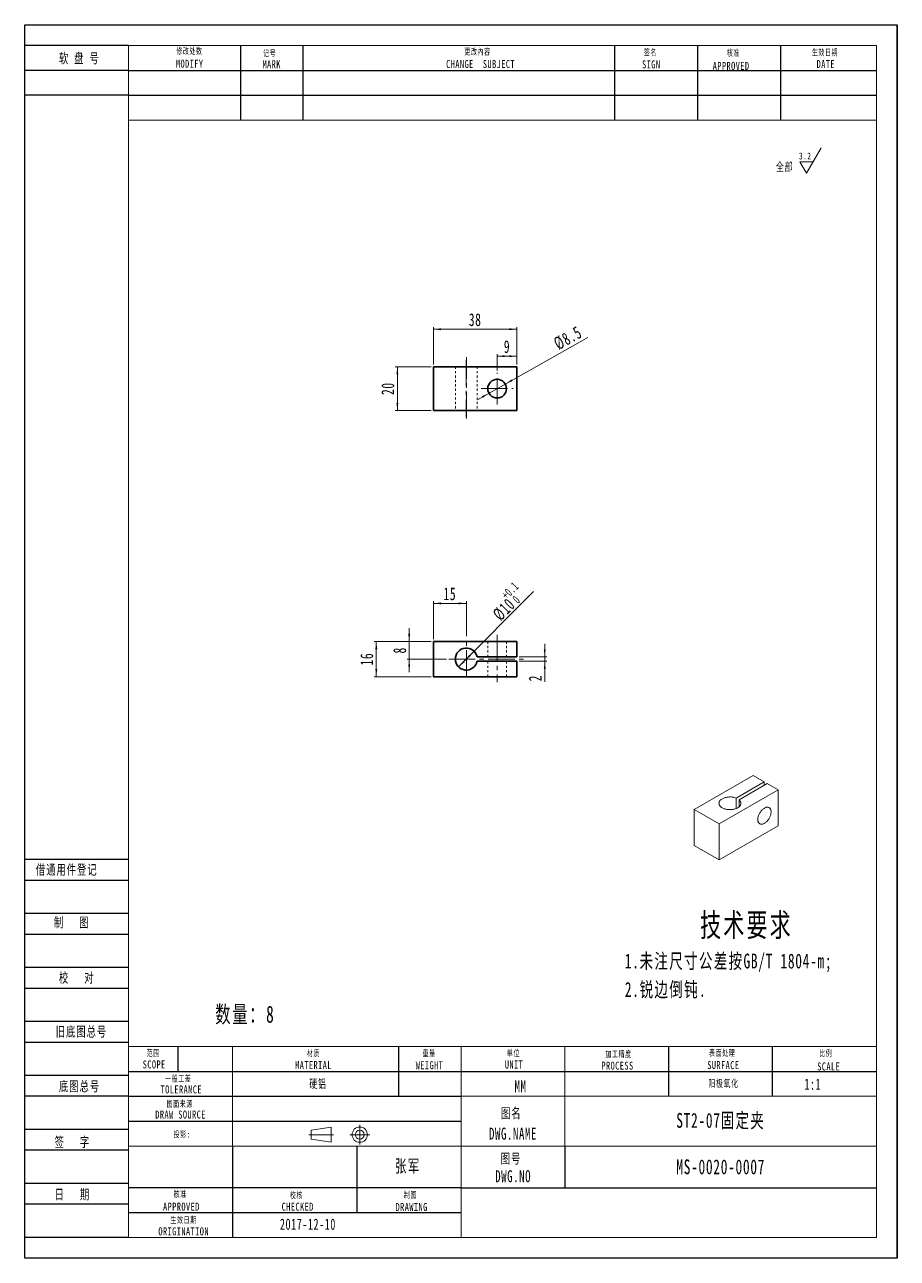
# Model space of a CAD drawing. Header units: millimetres. Extents: x 0 to 7581, y 0 to 561.
# Drawn here: x 1746 to 2143, y 0 to 561 of the extents above; entities that cross this region are included whole.
import ezdxf

# ---------------------------------------------------------------- set-up
doc = ezdxf.new("R2010")
doc.units = ezdxf.units.MM
for name, pattern in [('AD_LTYPE3 0 mm', [16, 11, -1, 1, -1, 1, -1]), ('AD_LTYPE6 0 mm', [12, 1, -1, 1, -1, 1, -1, 1, -1, 1, -1, 1, -1]), ('点画线', [18, 12, -2, 2, -2]), ('虚线', [2, 1, -1])]:
    doc.linetypes.add(name, pattern=pattern)
doc.layers.get('0').update_dxf_attribs({"lineweight": 35})
for name, color, linetype, lineweight in [('ACAD0', 7, 'Continuous', 0), ('ACADA-定位3-标高', 171, 'Continuous', 0), ('ACADA-构件3-柱砼', 9, 'Continuous', 0), ('ACADA-构件8-屋面', 7, 'Continuous', 0), ('EB0', 7, 'Continuous', 35), ('中心线层', 1, '点画线', 18), ('尺寸线层', 3, 'Continuous', 18), ('虚线层', 6, '虚线', 18)]:
    doc.layers.add(name, color=color, linetype=linetype, lineweight=lineweight)
doc.styles.add('标准', font='', dxfattribs={"width": 0.667})
doc.styles.get('标准').set_extended_font_data('宋体')
doc.dimstyles.new('标准', dxfattribs={"dimtxt": 5.779688, "dimasz": 3.5, "dimexe": 1, "dimexo": 1, "dimgap": 1.209086, "dimtad": 1, "dimdsep": 46, "dimtxsty": '标准', "dimblk": '_CAXARROW', "dimcen": 0, "dimdle": 6, "dimazin": 2, "dimtfac": 0.707107, "dimtdec": 3, "dimtmove": 0, "dimatfit": 3, "dimfxl": 1, "dimfrac": 2, "dimtolj": 1, "dimlwd": 18, "dimarcsym": 0})

# ---------------------------------------------------------------- blocks, each defined once
blk = doc.blocks.new('*X6')
at = {"layer": '尺寸线层', "linetype": 'Continuous', "lineweight": 18}
for p, q in [((6.49, -1.41), (13.14, 10.09)), ((3.48, 3.82), (9.51, 3.82)), ((6.49, -1.41), (3.48, 3.82))]:
    blk.add_line(p, q, dxfattribs=at)
at = {"layer": '尺寸线层', "linetype": 'Continuous', "lineweight": 18, "line_spacing_factor": 1.15057, "style": '标准'}
for s, insert, char_height, width, attachment_point in [('\\T1.1;3.2', (8.68, 6.41), 3.116, 6.8178, 6), ('\\T1.1;全部', (-3.47, 1.27), 3.853, 17.1639, 5)]:
    blk.add_mtext(s, dxfattribs=dict(at, insert=insert, char_height=char_height, width=width, attachment_point=attachment_point))
blk = doc.blocks.new('*X59')
at = {"layer": '尺寸线层', "linetype": 'Continuous', "lineweight": 18}
for points in [[(1931.69, 422.7), (1935.19, 423.14), (1935.19, 422.26)], [(1969.69, 422.7), (1966.19, 423.14), (1966.19, 422.26)]]:
    blk.add_hatch(color=0, dxfattribs=at).paths.add_polyline_path(points, flags=0)
at = {"layer": '尺寸线层', "color": 0, "linetype": 'Continuous', "lineweight": 18}
for p, q in [((1931.69, 406.67), (1931.69, 423.7)), ((1931.69, 422.7), (1969.69, 422.7)), ((1969.69, 406.67), (1969.69, 423.7))]:
    blk.add_line(p, q, dxfattribs=at)
at = {"layer": '尺寸线层', "color": 0, "linetype": 'Continuous', "lineweight": 18, "insert": (1950.69, 427.01), "char_height": 5.78, "width": 8.1534, "attachment_point": 5, "line_spacing_factor": 1.15057, "style": '标准'}
blk.add_mtext('\\T1.1;38', dxfattribs=at)
blk = doc.blocks.new('_CAXARROW')
blk.add_hatch(color=0).paths.add_polyline_path([(0, 0), (-1, 0.125), (-1, -0.125)], flags=0)
blk = doc.blocks.new('*X60')
at = {"layer": '尺寸线层', "linetype": 'Continuous', "lineweight": 18}
for points in [[(1915.32, 405.67), (1914.88, 402.17), (1915.75, 402.17)], [(1915.32, 385.67), (1914.88, 389.17), (1915.75, 389.17)]]:
    blk.add_hatch(color=0, dxfattribs=at).paths.add_polyline_path(points, flags=0)
at = {"layer": '尺寸线层', "color": 0, "linetype": 'Continuous', "lineweight": 18}
for p, q in [((1930.69, 405.67), (1914.32, 405.67)), ((1915.32, 385.67), (1915.32, 405.67)), ((1930.69, 385.67), (1914.32, 385.67))]:
    blk.add_line(p, q, dxfattribs=at)
at = {"layer": '尺寸线层', "color": 0, "linetype": 'Continuous', "lineweight": 18, "insert": (1911.01, 395.67), "char_height": 5.78, "width": 8.2177, "attachment_point": 5, "rotation": 90, "line_spacing_factor": 1.15057, "style": '标准'}
blk.add_mtext('\\T1.1;20', dxfattribs=at)
blk = doc.blocks.new('*X61')
at = {"layer": '尺寸线层', "linetype": 'Continuous', "lineweight": 18}
for points in [[(1960.69, 410.42), (1964.19, 410.86), (1964.19, 409.99)], [(1969.69, 410.42), (1966.19, 410.86), (1966.19, 409.99)]]:
    blk.add_hatch(color=0, dxfattribs=at).paths.add_polyline_path(points, flags=0)
at = {"layer": '尺寸线层', "color": 0, "linetype": 'Continuous', "lineweight": 18}
for p, q in [((1960.69, 403.92), (1960.69, 411.42)), ((1960.69, 410.42), (1969.69, 410.42)), ((1969.69, 406.67), (1969.69, 411.42))]:
    blk.add_line(p, q, dxfattribs=at)
at = {"layer": '尺寸线层', "color": 0, "linetype": 'Continuous', "lineweight": 18, "insert": (1965.19, 414.73), "char_height": 5.78, "width": 3.6623, "attachment_point": 5, "line_spacing_factor": 1.15057, "style": '标准'}
blk.add_mtext('\\T1.1;9', dxfattribs=at)
blk = doc.blocks.new('*X62')
at = {"layer": '尺寸线层', "linetype": 'Continuous', "lineweight": 18}
for points in [[(1964.4, 397.76), (1967.66, 399.09), (1967.23, 399.85)], [(1956.99, 393.59), (1954.15, 391.49), (1953.72, 392.26)]]:
    blk.add_hatch(color=0, dxfattribs=at).paths.add_polyline_path(points, flags=0)
at = {"layer": '尺寸线层', "color": 0, "linetype": 'Continuous', "lineweight": 18}
blk.add_line((2002, 418.89), (1951.76, 390.65), dxfattribs=at)
at = {"layer": '尺寸线层', "color": 0, "linetype": 'Continuous', "lineweight": 18, "insert": (1992.87, 418.7), "char_height": 5.7797, "width": 22.04, "attachment_point": 5, "rotation": 29.3355, "line_spacing_factor": 1.15057, "style": '标准'}
blk.add_mtext('\\T1.1;%%C8.5', dxfattribs=at)
blk = doc.blocks.new('*X63')
at = {"layer": '尺寸线层', "linetype": 'Continuous', "lineweight": 18}
for points in [[(1905.74, 280.63), (1905.3, 277.13), (1906.18, 277.13)], [(1905.74, 264.63), (1905.3, 268.13), (1906.18, 268.13)]]:
    blk.add_hatch(color=0, dxfattribs=at).paths.add_polyline_path(points, flags=0)
at = {"layer": '尺寸线层', "color": 0, "linetype": 'Continuous', "lineweight": 18}
for p, q in [((1930.69, 280.63), (1904.74, 280.63)), ((1905.74, 264.63), (1905.74, 280.63)), ((1930.69, 264.63), (1904.74, 264.63))]:
    blk.add_line(p, q, dxfattribs=at)
at = {"layer": '尺寸线层', "color": 0, "linetype": 'Continuous', "lineweight": 18, "insert": (1901.43, 272.63), "char_height": 5.78, "width": 8.1856, "attachment_point": 5, "rotation": 90, "line_spacing_factor": 1.15057, "style": '标准'}
blk.add_mtext('\\T1.1;16', dxfattribs=at)
blk = doc.blocks.new('*X64')
at = {"layer": '尺寸线层', "linetype": 'Continuous', "lineweight": 18}
for points in [[(1920.71, 280.63), (1920.27, 284.13), (1921.15, 284.13)], [(1920.71, 272.63), (1920.27, 269.13), (1921.15, 269.13)]]:
    blk.add_hatch(color=0, dxfattribs=at).paths.add_polyline_path(points, flags=0)
at = {"layer": '尺寸线层', "color": 0, "linetype": 'Continuous', "lineweight": 18}
for p, q in [((1920.71, 266.63), (1920.71, 286.63)), ((1930.69, 280.63), (1919.71, 280.63)), ((1937.69, 272.63), (1919.71, 272.63))]:
    blk.add_line(p, q, dxfattribs=at)
at = {"layer": '尺寸线层', "color": 0, "linetype": 'Continuous', "lineweight": 18, "insert": (1916.4, 276.63), "char_height": 5.78, "width": 3.6302, "attachment_point": 5, "rotation": 90, "line_spacing_factor": 1.15057, "style": '标准'}
blk.add_mtext('\\T1.1;8', dxfattribs=at)
blk = doc.blocks.new('*X65')
at = {"layer": '尺寸线层', "linetype": 'Continuous', "lineweight": 18}
for points in [[(1931.69, 297.98), (1935.19, 298.42), (1935.19, 297.54)], [(1946.69, 297.98), (1943.19, 298.42), (1943.19, 297.54)]]:
    blk.add_hatch(color=0, dxfattribs=at).paths.add_polyline_path(points, flags=0)
at = {"layer": '尺寸线层', "color": 0, "linetype": 'Continuous', "lineweight": 18}
for p, q in [((1931.69, 281.63), (1931.69, 298.98)), ((1931.69, 297.98), (1946.69, 297.98)), ((1946.69, 283.11), (1946.69, 298.98))]:
    blk.add_line(p, q, dxfattribs=at)
at = {"layer": '尺寸线层', "color": 0, "linetype": 'Continuous', "lineweight": 18, "insert": (1939.19, 302.29), "char_height": 5.78, "width": 8.1213, "attachment_point": 5, "line_spacing_factor": 1.15057, "style": '标准'}
blk.add_mtext('\\T1.1;15', dxfattribs=at)
blk = doc.blocks.new('*X67')
at = {"color": 0, "char_height": 5.7797, "attachment_point": 1, "rotation": 45.229, "line_spacing_factor": 1.15057, "style": '标准'}
for s, insert, width in [('\\T1.1;{\\H0.707107x;+0.1}', (1962.25, 302.42), 16.6706), ('\\T1.1;%%C10', (1958.15, 293.75), 35.5769), ('\\T1.1;{\\H0.707107x;0}', (1967.23, 300.5), 16.6706)]:
    blk.add_mtext(s, dxfattribs=dict(at, insert=insert, width=width))
blk = doc.blocks.new('*X66')
at = {"layer": '尺寸线层', "linetype": 'Continuous', "lineweight": 18}
for points in [[(1950.21, 276.18), (1948.06, 273.39), (1947.44, 274)], [(1943.17, 269.08), (1945.95, 271.26), (1945.32, 271.87)]]:
    blk.add_hatch(color=0, dxfattribs=at).paths.add_polyline_path(points, flags=0)
at = {"layer": '尺寸线层', "color": 0, "linetype": 'Continuous', "lineweight": 18}
blk.add_line((1977.24, 303.42), (1943.17, 269.08), dxfattribs=at)
blk.add_blockref('*X67', (0, 0), dxfattribs=at)
blk = doc.blocks.new('*X82')
at = {"layer": '尺寸线层', "linetype": 'Continuous', "lineweight": 18}
for points in [[(1982.34, 273.63), (1981.91, 277.13), (1982.78, 277.13)], [(1982.34, 271.63), (1981.91, 268.13), (1982.78, 268.13)]]:
    blk.add_hatch(color=0, dxfattribs=at).paths.add_polyline_path(points, flags=0)
at = {"layer": '尺寸线层', "color": 0, "linetype": 'Continuous', "lineweight": 18}
for p, q in [((1982.34, 262.29), (1982.34, 279.63)), ((1970.69, 273.63), (1983.34, 273.63)), ((1970.69, 271.63), (1983.34, 271.63))]:
    blk.add_line(p, q, dxfattribs=at)
at = {"layer": '尺寸线层', "color": 0, "linetype": 'Continuous', "lineweight": 18, "insert": (1978.03, 263.96), "char_height": 5.78, "width": 3.598, "attachment_point": 5, "rotation": 90, "line_spacing_factor": 1.15057, "style": '标准'}
blk.add_mtext('\\T1.1;2', dxfattribs=at)

msp = doc.modelspace()

# ---------------------------------------------------------------- linework, layer by layer
at = {"layer": 'ACAD0', "linetype": 'Continuous', "lineweight": 0}
for p, q in [((1793.079, 9.449), (1793.079, 551.825)), ((1793.079, 551.825), (2133.245, 551.825)), ((2133.245, 551.825), (2133.245, 9.449)), ((1793.079, 517.809), (2133.245, 517.809)), ((1793.079, 96.38), (2133.245, 96.38)), ((1840.324, 51.025), (1840.324, 96.38)), ((1944.264, 9.449), (1944.264, 96.38)), ((1991.509, 51.025), (1991.509, 96.38)), ((1944.264, 73.703), (2133.245, 73.703)), ((1793.079, 51.025), (2133.245, 51.025)), ((1793.079, 9.449), (2133.245, 9.449))]:
    msp.add_line(p, q, dxfattribs=at)
at = {"layer": 'ACAD0', "color": 7, "linetype": 'AD_LTYPE6 0 mm', "lineweight": 0}
msp.add_line((1964.658, 280.631), (1957.058, 280.631), dxfattribs=at)
at = {"layer": 'ACAD0', "color": 7, "linetype": 'Continuous', "lineweight": 15}
for p, q in [((2077.2, 219.679), (2050.33, 204.168)), ((2082.149, 216.822), (2077.2, 219.679)), ((2069.35, 209.433), (2082.149, 216.822)), ((2083.564, 216.005), (2070.764, 208.617)), ((2082.149, 216.822), (2082.149, 215.189)), ((2088.513, 213.148), (2083.564, 216.005)), ((2061.643, 197.636), (2088.513, 213.148)), ((2069.35, 209.433), (2069.35, 204.617)), ((2070.764, 208.617), (2070.764, 205.433)), ((2088.513, 213.148), (2088.513, 196.817)), ((2050.33, 204.168), (2050.33, 187.837)), ((2050.33, 204.168), (2061.643, 197.636)), ((2061.643, 197.636), (2061.643, 181.305)), ((2061.643, 181.305), (2088.513, 196.817)), ((2050.33, 187.837), (2061.643, 181.305))]:
    msp.add_line(p, q, dxfattribs=at)
for points in [[(2070.764, 208.617), (2070.97, 208.42), (2071.148, 208.215), (2071.297, 208.003), (2071.417, 207.784), (2071.506, 207.561), (2071.564, 207.334), (2071.591, 207.105), (2071.586, 206.876), (2071.55, 206.648), (2071.483, 206.422), (2071.384, 206.199), (2071.256, 205.982), (2071.097, 205.772), (2070.911, 205.57), (2070.697, 205.376), (2070.458, 205.193), (2070.193, 205.022), (2069.907, 204.863), (2069.599, 204.718), (2069.272, 204.588), (2068.929, 204.473), (2068.57, 204.374), (2068.2, 204.292), (2067.819, 204.227), (2067.43, 204.179), (2067.036, 204.15), (2066.639, 204.139), (2066.242, 204.146), (2065.848, 204.171), (2065.457, 204.214), (2065.074, 204.275), (2064.701, 204.353), (2064.34, 204.448), (2063.992, 204.56), (2063.662, 204.687), (2063.349, 204.828), (2063.058, 204.984), (2062.788, 205.152), (2062.543, 205.333), (2062.323, 205.524), (2062.13, 205.724), (2061.965, 205.933), (2061.829, 206.148), (2061.724, 206.369), (2061.649, 206.595), (2061.605, 206.823), (2061.593, 207.052), (2061.613, 207.281), (2061.664, 207.508), (2061.746, 207.733), (2061.858, 207.952), (2062.001, 208.167), (2062.172, 208.373), (2062.372, 208.572), (2062.598, 208.76), (2062.849, 208.938), (2063.124, 209.103), (2063.42, 209.256), (2063.737, 209.394), (2064.072, 209.518), (2064.423, 209.625), (2064.787, 209.717), (2065.163, 209.791), (2065.548, 209.848), (2065.939, 209.887), (2066.335, 209.908), (2066.732, 209.91), (2067.128, 209.895), (2067.521, 209.861), (2067.908, 209.81), (2068.287, 209.741), (2068.655, 209.655), (2069.01, 209.552), (2069.35, 209.433)], [(2085.273, 203.112), (2085.261, 203.404), (2085.228, 203.681), (2085.173, 203.94), (2085.096, 204.181), (2084.999, 204.401), (2084.881, 204.599), (2084.743, 204.773), (2084.588, 204.922), (2084.415, 205.044), (2084.226, 205.139), (2084.023, 205.207), (2083.807, 205.246), (2083.58, 205.256), (2083.342, 205.238), (2083.097, 205.191), (2082.846, 205.116), (2082.59, 205.013), (2082.332, 204.884), (2082.074, 204.728), (2081.816, 204.548), (2081.563, 204.344), (2081.314, 204.118), (2081.073, 203.872), (2080.84, 203.607), (2080.618, 203.326), (2080.408, 203.03), (2080.212, 202.722), (2080.031, 202.404), (2079.867, 202.079), (2079.72, 201.748), (2079.593, 201.415), (2079.485, 201.081), (2079.398, 200.75), (2079.332, 200.423), (2079.287, 200.103), (2079.265, 199.793), (2079.265, 199.494), (2079.287, 199.21), (2079.332, 198.941), (2079.398, 198.69), (2079.485, 198.46), (2079.593, 198.251), (2079.72, 198.065), (2079.867, 197.903), (2080.031, 197.768), (2080.212, 197.659), (2080.408, 197.577), (2080.618, 197.524), (2080.84, 197.499), (2081.073, 197.503), (2081.314, 197.536), (2081.563, 197.597), (2081.816, 197.686), (2082.074, 197.802), (2082.332, 197.945), (2082.59, 198.113), (2082.846, 198.305), (2083.097, 198.52), (2083.342, 198.757), (2083.58, 199.012), (2083.807, 199.286), (2084.023, 199.574), (2084.226, 199.876), (2084.415, 200.189), (2084.588, 200.511), (2084.743, 200.84), (2084.881, 201.172), (2084.999, 201.506), (2085.096, 201.839), (2085.173, 202.168), (2085.228, 202.492), (2085.261, 202.807), (2085.273, 203.112)]]:
    msp.add_lwpolyline(points, dxfattribs=at)
at = {"layer": 'ACADA-构件3-柱砼', "linetype": 'ByBlock', "lineweight": -2, "ltscale": 0.2}
for p, q in [((1745.833, 0), (1745.833, 561.274)), ((1745.833, 561.274), (2142.694, 561.274)), ((2142.694, 0), (2142.694, 561.274)), ((2142.694, 561.274), (2142.694, 0)), ((1793.079, 551.825), (1745.833, 551.825)), ((1844.104, 517.809), (1844.104, 551.825)), ((1872.451, 517.809), (1872.451, 551.825)), ((2014.187, 517.809), (2014.187, 551.825)), ((2051.983, 517.809), (2051.983, 551.825)), ((2089.779, 517.809), (2089.779, 551.825)), ((1793.079, 540.486), (1745.833, 540.486)), ((1793.079, 540.486), (2133.245, 540.486)), ((1793.079, 529.148), (1745.833, 529.148)), ((1793.079, 529.148), (2133.245, 529.148)), ((1793.079, 181.422), (1745.833, 181.422)), ((1793.079, 171.973), (1745.833, 171.973)), ((1793.079, 156.854), (1745.833, 156.854)), ((1793.079, 147.405), (1745.833, 147.405)), ((1793.079, 132.287), (1745.833, 132.287)), ((1793.079, 122.838), (1745.833, 122.838)), ((1793.079, 107.719), (1745.833, 107.719)), ((1793.079, 98.27), (1745.833, 98.27)), ((1815.495, 96.401), (1815.495, 85.042)), ((1915.916, 73.703), (1915.916, 96.38)), ((2038.754, 73.703), (2038.754, 96.38)), ((2086, 73.703), (2086, 96.38)), ((1793.079, 85.042), (2133.245, 85.042)), ((1793.079, 83.152), (1745.833, 83.152)), ((1793.079, 73.703), (1745.833, 73.703)), ((1793.079, 73.703), (1944.264, 73.703)), ((1793.079, 62.364), (1944.264, 62.364)), ((1793.079, 58.584), (1745.833, 58.584)), ((1840.324, 51.025), (1840.324, 9.449)), ((1897.018, 20.788), (1897.018, 51.025)), ((1991.509, 51.025), (1991.509, 32.127)), ((1793.079, 49.135), (1745.833, 49.135)), ((1793.079, 34.017), (1745.833, 34.017)), ((1944.264, 32.127), (1793.079, 32.127)), ((1944.264, 32.127), (2133.245, 32.127)), ((1793.079, 24.568), (1745.833, 24.568)), ((1793.079, 20.788), (1944.264, 20.788)), ((1793.079, 9.449), (1745.833, 9.449)), ((2142.694, 0), (1745.833, 0))]:
    msp.add_line(p, q, dxfattribs=at)
at = {"layer": 'ACADA-构件8-屋面', "linetype": 'Continuous', "lineweight": 18}
for p, q in [((1875.04, 56.261), (1886.269, 56.261)), ((1876.102, 58.243), (1885.207, 59.748)), ((1876.102, 58.243), (1876.102, 54.28)), ((1885.207, 59.748), (1885.207, 52.775)), ((1893.661, 56.261), (1902.757, 56.261)), ((1898.209, 51.713), (1898.209, 60.81)), ((1876.102, 54.28), (1885.207, 52.775))]:
    msp.add_line(p, q, dxfattribs=at)
for radius in [3.487, 1.981]:
    msp.add_circle((1898.209, 56.261), radius, dxfattribs=at)
at = {"layer": 'EB0'}
for p, q in [((1931.691, 405.673), (1969.691, 405.673)), ((1931.691, 405.673), (1931.691, 385.673)), ((1969.691, 405.673), (1969.691, 385.673)), ((1931.691, 385.673), (1969.691, 385.673)), ((1969.691, 280.631), (1931.691, 280.631)), ((1931.691, 280.631), (1931.691, 264.631)), ((1969.691, 273.631), (1969.691, 280.631)), ((1951.59, 273.631), (1969.691, 273.631)), ((1969.691, 271.631), (1951.59, 271.631)), ((1969.691, 264.631), (1969.691, 271.631)), ((1931.691, 264.631), (1969.691, 264.631))]:
    msp.add_line(p, q, dxfattribs=at)
msp.add_circle((1960.691, 395.673), 4.25, dxfattribs=at)
msp.add_arc((1946.691, 272.631), 5, 11.53696, 348.46304, dxfattribs=at)
at = {"layer": '中心线层', "linetype": '点画线', "lineweight": 18}
for p, q in [((1946.691, 382.114), (1946.691, 409.991)), ((1946.64, 408.673), (1946.64, 382.673)), ((1960.691, 388.423), (1960.691, 402.923)), ((1953.441, 395.673), (1967.941, 395.673)), ((1960.691, 283.631), (1960.691, 262.061)), ((1946.691, 264.631), (1946.691, 280.631)), ((1938.691, 272.631), (1973.312, 272.631))]:
    msp.add_line(p, q, dxfattribs=at)
at = {"layer": '虚线层', "color": 6, "linetype": '虚线', "lineweight": 18}
for p, q in [((1941.691, 405.673), (1941.691, 385.673)), ((1951.59, 405.673), (1951.59, 385.673)), ((1956.441, 280.631), (1956.441, 273.631)), ((1964.941, 280.631), (1964.941, 273.631)), ((1956.441, 271.631), (1956.441, 264.631)), ((1964.941, 271.631), (1964.941, 264.631))]:
    msp.add_line(p, q, dxfattribs=at)

# ---------------------------------------------------------------- block references
at = {"layer": 'ACAD0'}
msp.add_blockref('*X6', (2094.906, 495.092), dxfattribs=at)

# ---------------------------------------------------------------- texts
at = {"layer": 'ACADA-定位3-标高', "linetype": 'Continuous', "lineweight": 18, "line_spacing_factor": 1.15057, "style": '标准'}
for s, insert, char_height, width, attachment_point in [('\\T1.1;数量：8', (1832.458, 106.331), 7.7149, 39.4258, 7), ('\\T1.1;ST2-07固定夹', (2062.377, 62.364), 6.74297, 141.73595, 5), ('\\T1.1;MS-0020-0007', (2062.377, 41.576), 6.74297, 141.73595, 5), ('\\T1.1;2017-12-10', (1861.913, 12.895), 5.09884, 39.173, 7)]:
    msp.add_mtext(s, dxfattribs=dict(at, insert=insert, char_height=char_height, width=width, attachment_point=attachment_point))
at = {"layer": 'ACADA-定位3-标高', "linetype": 'AD_LTYPE3 0 mm', "lineweight": 0, "insert": (2100.419, 76.59), "char_height": 5.0972, "width": 10.86809, "attachment_point": 7, "line_spacing_factor": 1.15057, "style": '标准'}
msp.add_mtext('\\T1.1;1:1', dxfattribs=at)
at = {"layer": 'ACADA-构件8-屋面', "linetype": 'Continuous', "lineweight": 18, "line_spacing_factor": 1.15057, "style": '标准'}
for s, insert, char_height, width, attachment_point in [('\\T1.1;修改处数', (1820.76, 549.114), 2.9127, 20.72747, 5), ('\\T1.1;记号', (1857.236, 548.116), 2.9127, 14.51074, 5), ('\\T1.1;更改內容', (1951.806, 548.856), 2.9127, 39.39579, 5), ('\\T1.1;签名', (2030.402, 548.521), 2.9127, 14.51074, 5), ('\\T1.1;核准', (2068.131, 548.266), 2.9127, 18.65925, 5), ('\\T1.1;生效日期', (2109.81, 548.518), 2.9127, 16.57895, 5), ('\\T1.1;软 盘 号', (1761.416, 548.285), 4.55105, 24.99156, 1), ('\\T1.1;MODIFY', (1820.863, 543.49), 3.64084, 16.59104, 5), ('\\T1.1;MARK', (1858.145, 543.267), 3.6408, 12.44253, 5), ('\\T1.1;CHANGE  SUBJECT', (1953.161, 543.344), 3.64084, 35.25937, 5), ('\\T1.1;SIGN', (2030.787, 543.177), 3.6408, 12.44253, 5), ('\\T1.1;DATE', (2110.177, 543.344), 3.6408, 12.44253, 5), ('\\T1.1;APPROVED', (2067.097, 542.467), 3.64084, 16.59104, 5), ('\\T1.1;借通用件登记', (1750.93, 179.11), 4.55105, 42.94074, 1), ('\\T1.1;制   图', (1759.124, 155.128), 4.55105, 24.99156, 1), ('\\T1.1;校   对', (1761.416, 129.942), 4.55105, 24.99156, 1), ('\\T1.1;旧底图总号', (1759.952, 105.419), 4.55105, 71.28793, 1), ('\\T1.1;SCOPE', (1804.73, 88.179), 3.64084, 10.49631, 5), ('\\T1.1;范围', (1804.335, 93.271), 2.9127, 9.1903, 5), ('\\T1.1;材质', (1877.178, 93.143), 2.9127, 15.00191, 5), ('\\T1.1;重量', (1929.758, 93.156), 2.9127, 16.93912, 5), ('\\T1.1;UNIT', (1968.363, 88.156), 3.6408, 11.00889, 5), ('\\T1.1;单位', (1968.141, 93.24), 2.9127, 13.06471, 5), ('\\T1.1;加工精度', (2015.908, 92.758), 2.9127, 18.38439, 5), ('\\T1.1;表面处理', (2063.045, 93.309), 2.9127, 18.38439, 5), ('\\T1.1;比例', (2110.146, 93.184), 2.9127, 16.69126, 5), ('\\T1.1;MATERIAL', (1877.186, 87.895), 3.64084, 15.39209, 5), ('\\T1.1;WEIGHT', (1929.933, 87.823), 3.64084, 15.29033, 5), ('\\T1.1;PROCESS', (2015.429, 87.631), 3.64084, 14.67599, 5), ('\\T1.1;SURFACE', (2063.557, 87.889), 3.64084, 14.57424, 5), ('\\T1.1;SCALE', (2111.49, 87.266), 3.64084, 15.13391, 5), ('\\T1.1;底图总号', (1761.416, 80.562), 4.5511, 24.99156, 1), ('\\T1.1;TOLERANCE', (1817.041, 76.814), 3.64084, 18.44864, 5), ('\\T1.1;一般工差', (1815.656, 81.591), 2.9127, 20.32159, 5), ('\\T1.1;   MM', (1967.25, 78.184), 5.46126, 22.34339, 5), ('\\T1.1;图面来源', (1816.347, 70.151), 2.9127, 24.196, 5), ('\\T1.1;图名', (1967.117, 65.83), 4.5511, 13.78546, 5), ('\\T1.1;投影:', (1817.407, 56.283), 2.9127, 108.913, 5), ('\\T1.1;签   字', (1759.435, 55.194), 4.55105, 24.99156, 1), ('\\T1.1;张军', (1920.047, 41.665), 5.772, 75.59251, 5), ('\\T1.1;图号', (1966.985, 45.122), 4.5511, 22.50287, 5), ('\\T1.1;日   期', (1759.435, 31.382), 4.55105, 24.99156, 1), ('\\T1.1;核准', (1816.565, 29.074), 2.9127, 16.93912, 5), ('\\T1.1;校核', (1869.415, 28.576), 2.9127, 15.00191, 5), ('\\T1.1;制图', (1921.288, 28.702), 2.9127, 18.87632, 5), ('\\T1.1;APPROVED', (1817.104, 23.463), 3.64084, 17.02023, 5), ('\\T1.1;CHECKED', (1870.001, 23.463), 3.64084, 14.67599, 5), ('\\T1.1;DRAWING', (1921.802, 23.338), 3.64084, 14.1672, 5), ('\\T1.1;生效日期', (1818.099, 17.29), 2.9127, 24.196, 5), ('\\T1.1;ORIGINATION', (1818.134, 12.239), 3.64084, 20.5743, 5)]:
    msp.add_mtext(s, dxfattribs=dict(at, insert=insert, char_height=char_height, width=width, attachment_point=attachment_point))
at = {"layer": '尺寸线层', "linetype": 'Continuous', "lineweight": 18, "line_spacing_factor": 1.15057, "style": '标准'}
for s, insert, char_height, width, attachment_point in [('\\T1.1;技术要求', (2052.984, 156.922), 10.5373, 72.72313, 1), ('\\T1.1;1.未注尺寸公差按GB/T 1804-m;\\P2.锐边倒钝.', (2018.754, 138.634), 6.74297, 128.95196, 1), ('\\T1.1;硬铝', (1879.275, 79.192), 3.8483, 40.53202, 5), ('\\T1.1;阳极氧化', (2063.672, 79.372), 3.3715, 47.24532, 5), ('\\T1.1;DRAW SOURCE', (1816.718, 65.389), 3.64084, 47.21285, 5), ('\\T1.1;DWG.NAME', (1967.886, 56.694), 5.46126, 47.24532, 5), ('\\T1.1;DWG.NO', (1967.985, 37.33), 5.46126, 47.44838, 5)]:
    msp.add_mtext(s, dxfattribs=dict(at, insert=insert, char_height=char_height, width=width, attachment_point=attachment_point))

# ---------------------------------------------------------------- dimensions: what is measured, and where the dimension line sits
at = {"layer": '尺寸线层'}
for base, p1, p2, picture, middle in [((1969.691, 422.702), (1931.691, 405.673), (1969.691, 405.673), '*X59', (1950.691, 422.702)), ((1969.691, 410.423), (1960.691, 402.923), (1969.691, 405.673), '*X61', (1965.191, 410.423)), ((1946.691, 297.981), (1931.691, 280.631), (1946.691, 282.11), '*X65', (1939.191, 297.981))]:
    dim = msp.add_linear_dim(base=base, p1=p1, p2=p2, dimstyle='标准', override={"dimsah": 1, "dimtfill": 1, "dimtzin": 8}, dxfattribs=at)
    dim.commit()
    dim.dimension.update_dxf_attribs({"geometry": picture, "text_midpoint": middle})
for p1, p2, override, picture, middle in [((1956.986, 393.591), (1964.396, 397.755), {"dimpost": '%%C<>', "dimsah": 1, "dimtmove": 2, "dimtfill": 1, "dimtzin": 8}, '*X62', (1994.977, 414.942)), ((1943.17, 269.081), (1950.212, 276.18), {"dimpost": '%%C<>', "dimsah": 1, "dimtol": 1, "dimtp": 0.1, "dimtm": 0, "dimtmove": 2, "dimtfill": 1, "dimtzin": 8}, '*X66', (1969.139, 295.259))]:
    dim = msp.add_diameter_dim_2p(p1=p1, p2=p2, dimstyle='标准', override=override, dxfattribs=at)
    dim.commit()
    dim.dimension.update_dxf_attribs({"geometry": picture, "text_midpoint": middle, "dimtype": 163})
for base, p1, p2, picture, middle in [((1915.316, 405.673), (1931.691, 385.673), (1931.691, 405.673), '*X60', (1915.316, 395.673)), ((1920.712, 280.631), (1938.691, 272.631), (1931.691, 280.631), '*X64', (1920.712, 276.631)), ((1905.74, 280.631), (1931.691, 264.631), (1931.691, 280.631), '*X63', (1905.74, 272.631)), ((1982.343, 273.631), (1969.691, 271.631), (1969.691, 273.631), '*X82', (1982.343, 263.96))]:
    dim = msp.add_linear_dim(base=base, p1=p1, p2=p2, angle=90, dimstyle='标准', override={"dimsah": 1, "dimtfill": 1, "dimtzin": 8}, dxfattribs=at)
    dim.commit()
    dim.dimension.update_dxf_attribs({"geometry": picture, "text_midpoint": middle})

doc.saveas('drawing.dxf')
